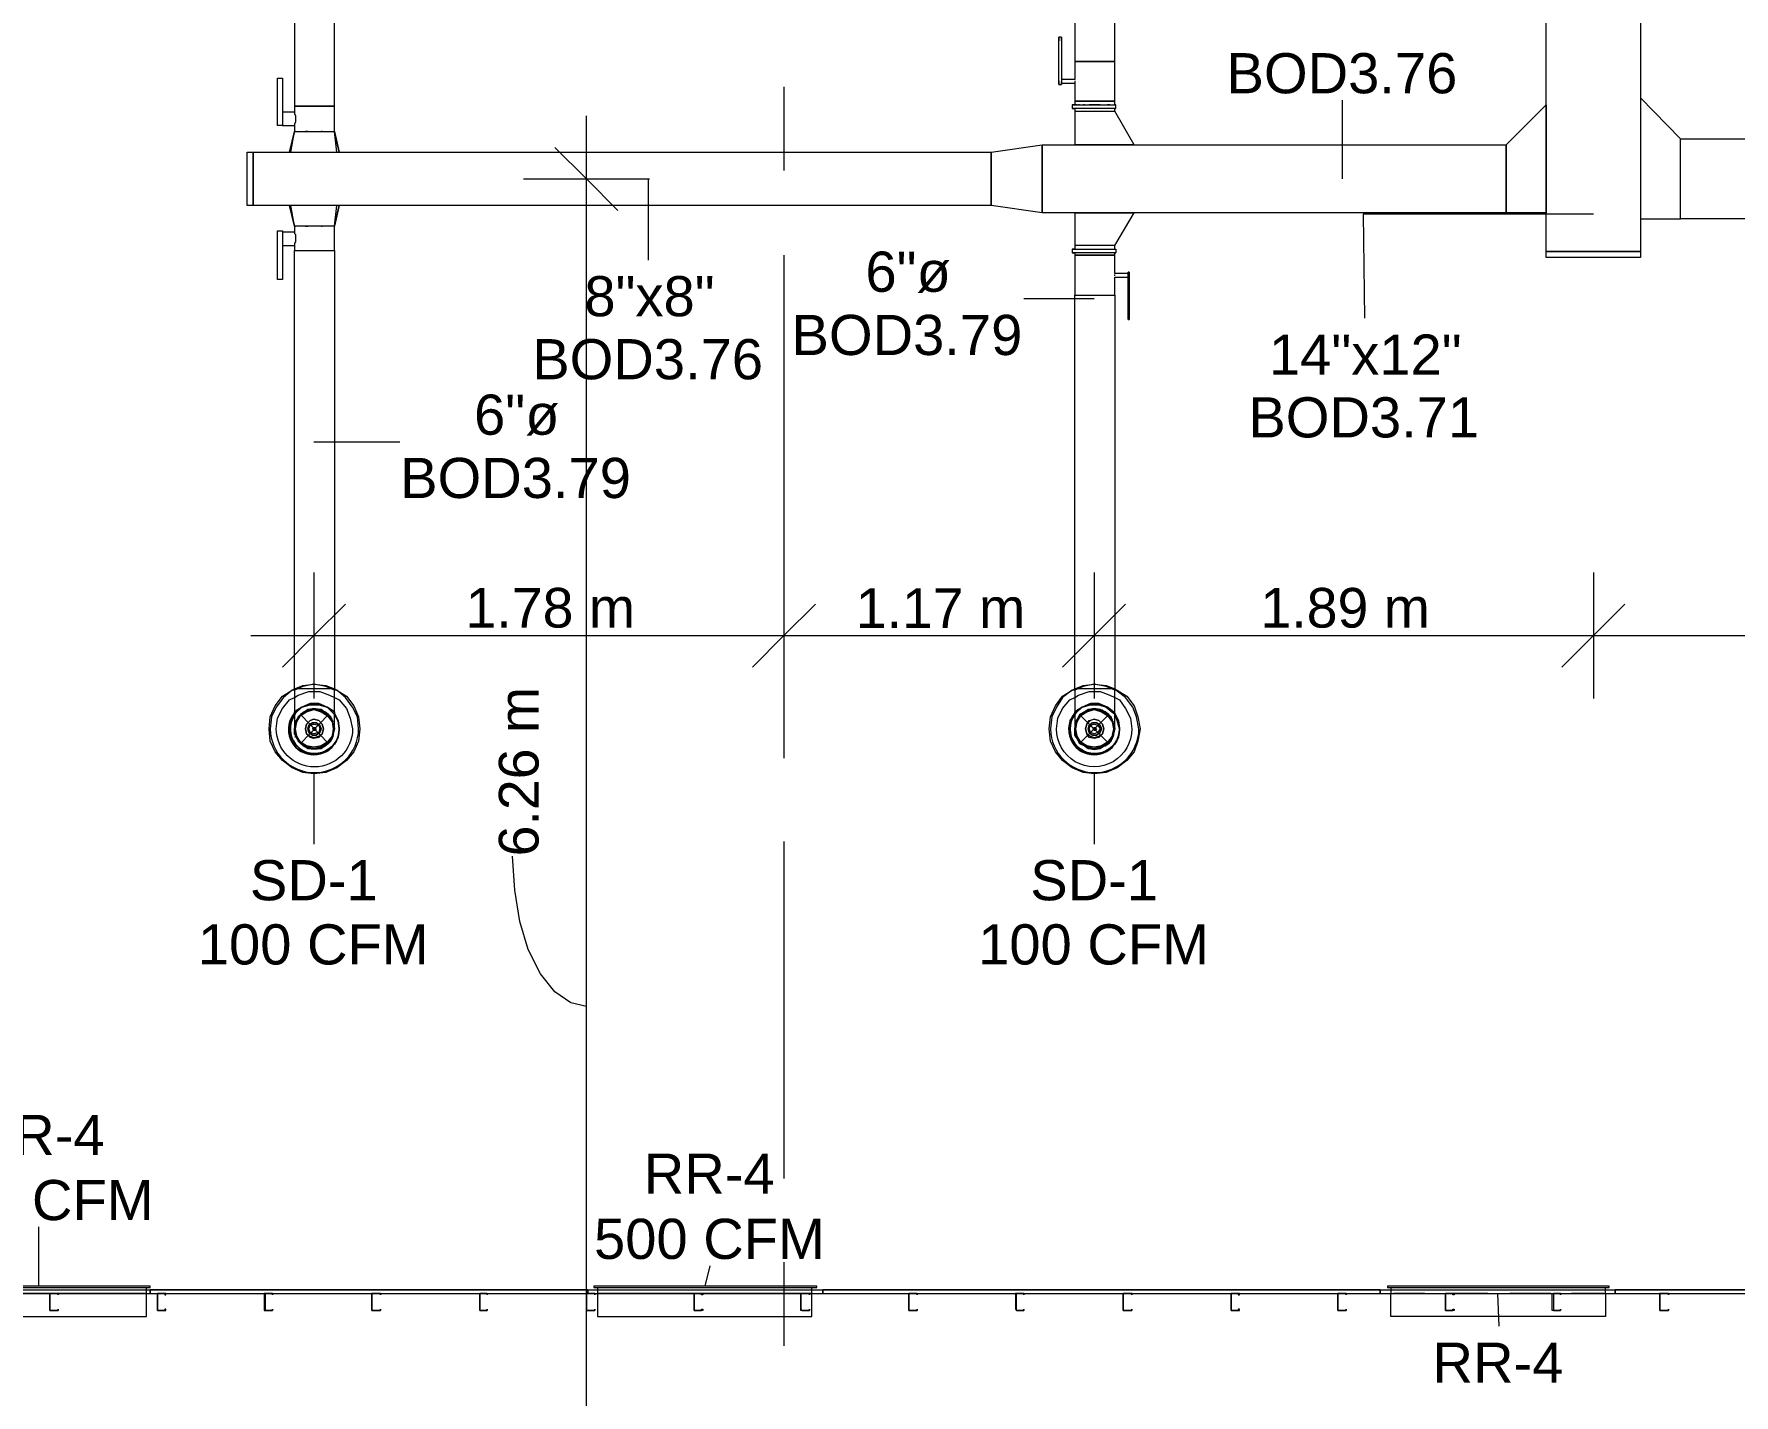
# Model space of a CAD drawing. Header units: metres. Extents: x -2 to 237, y -8 to 52.
# Drawn here: x 28.02 to 34.45, y 33.85 to 39 of the extents above; entities that cross this region are included whole.
import ezdxf

# ---------------------------------------------------------------- set-up
doc = ezdxf.new("R2010")
doc.units = ezdxf.units.M
doc.layers.add('HVAC - Ductos', color=5, linetype='Continuous', lineweight=0)
doc.layers.add('PDF_Text', color=7, linetype='Continuous', lineweight=0)
doc.layers.add('PDF_Geometry', color=7, linetype='Continuous', lineweight=0, true_color=0xaaaaaa)
doc.styles.add('PDF Helvetica', font='')
doc.styles.get('PDF Helvetica').set_extended_font_data('Helvetica')

msp = doc.modelspace()

# ---------------------------------------------------------------- linework, layer by layer
at = {"layer": 'HVAC - Ductos', "lineweight": 0}
for points in [[(29.0057, 38.7262), (29.0148, 38.7262), (29.0285, 38.7262), (29.0423, 38.7262), (29.0606, 38.7262), (29.0789, 38.7262), (29.1019, 38.7262), (29.1202, 38.7262), (29.134, 38.7262), (29.1477, 38.7262), (29.1522, 38.7262), (29.1568, 38.7262), (29.1568, 39.56), (29.1522, 39.56), (29.1477, 39.56), (29.134, 39.56), (29.1202, 39.56), (29.1019, 39.56), (29.0789, 39.56), (29.0606, 39.56), (29.0423, 39.56), (29.0285, 39.56), (29.0148, 39.56), (29.0057, 39.56)], [(31.9562, 38.8957), (31.9654, 38.8957), (31.9746, 38.8957), (31.9928, 38.8957), (32.0112, 38.8957), (32.0295, 38.8957), (32.0524, 38.8957), (32.0708, 38.8957), (32.0845, 38.8957), (32.0982, 38.8957), (32.1028, 38.8957), (32.1074, 38.8957), (32.1074, 39.56), (32.1028, 39.56), (32.0982, 39.56), (32.0845, 39.56), (32.0708, 39.56), (32.0524, 39.56), (32.0295, 39.56), (32.0112, 39.56), (31.9928, 39.56), (31.9746, 39.56), (31.9654, 39.56), (31.9562, 39.56)], [(34.0958, 39.1752), (34.0958, 38.1764), (33.7385, 38.1764), (33.7385, 39.1752)], [(31.8966, 38.9736), (31.8966, 38.9782), (31.8966, 38.9828), (31.8966, 38.9873), (31.8966, 38.9828), (31.8966, 38.9782)], [(31.9058, 38.9736), (31.9058, 38.9782), (31.9058, 38.9828), (31.9058, 38.9873), (31.9058, 38.9828), (31.9058, 38.9782)], [(28.9415, 38.8315), (28.9599, 38.8315), (28.9599, 38.6529), (28.9415, 38.6529)], [(28.9599, 38.7033), (28.9599, 38.6987), (28.9599, 38.6941), (28.9599, 38.6895), (28.9599, 38.6849), (28.9599, 38.6758), (28.9599, 38.6712), (28.9599, 38.6667), (28.9599, 38.6621), (28.9599, 38.6575), (28.9599, 38.6529), (29.0057, 38.6529), (29.0057, 38.63), (29.0102, 38.63), (29.0057, 38.63), (29.0102, 38.63), (29.0148, 38.63), (29.0285, 38.63), (29.0423, 38.63), (29.0606, 38.63), (29.0789, 38.63), (29.1019, 38.63), (29.1202, 38.63), (29.134, 38.63), (29.1477, 38.63), (29.1522, 38.63), (29.1568, 38.63), (29.1568, 38.7262), (29.1522, 38.7262), (29.1477, 38.7262), (29.134, 38.7262), (29.1202, 38.7262), (29.1019, 38.7262), (29.0789, 38.7262), (29.0606, 38.7262), (29.0423, 38.7262), (29.0285, 38.7262), (29.0148, 38.7262), (29.0057, 38.7262), (29.0057, 38.7033)], [(33.5872, 38.5796), (33.7385, 38.7307), (33.7385, 38.323), (33.5872, 38.323)], [(34.247, 38.3001), (34.247, 38.6025), (34.0958, 38.7583), (34.0958, 38.3001)], [(29.0561, 38.63), (29.0515, 38.63), (29.0469, 38.63), (29.0515, 38.63)], [(29.111, 38.63), (29.1064, 38.63)], [(31.8325, 38.5796), (33.5872, 38.5796), (33.5872, 38.323), (31.8325, 38.323)], [(35.2366, 38.3001), (34.247, 38.3001), (34.247, 38.6025), (35.2366, 38.6025)], [(28.8499, 38.5521), (28.8499, 38.3505), (28.827, 38.3505), (28.827, 38.5521)], [(31.6401, 38.3505), (28.8499, 38.3505), (28.8499, 38.5521), (31.6401, 38.5521)], [(28.9599, 38.2497), (28.9599, 38.2451), (28.9599, 38.2405), (28.9599, 38.2313), (28.9599, 38.2268), (28.9599, 38.2176), (28.9599, 38.2131), (28.9599, 38.2085), (28.9599, 38.2039), (28.9599, 38.1993), (29.0057, 38.1993), (29.0057, 38.1809), (29.0148, 38.1809), (29.0285, 38.1809), (29.0423, 38.1809), (29.0606, 38.1809), (29.0789, 38.1809), (29.1019, 38.1809), (29.1202, 38.1809), (29.134, 38.1809), (29.1477, 38.1809), (29.1522, 38.1809), (29.1568, 38.1809), (29.1568, 36.5224), (29.166, 36.5178), (29.2026, 36.4949), (29.2302, 36.4583), (29.2484, 36.417), (29.253, 36.3712), (29.2484, 36.3254), (29.2302, 36.2842), (29.2026, 36.2521), (29.166, 36.2246), (29.1248, 36.2063), (29.0789, 36.2017), (29.0377, 36.2063), (28.9965, 36.2246), (28.9599, 36.2521), (28.9323, 36.2842), (28.914, 36.3254), (28.9094, 36.3712), (28.914, 36.417), (28.9323, 36.4583), (28.9599, 36.4949), (28.9965, 36.5178), (29.0057, 36.5224), (29.0057, 38.1809), (29.0148, 38.1809), (29.0285, 38.1809), (29.0423, 38.1809), (29.0606, 38.1809), (29.0789, 38.1809), (29.1019, 38.1809), (29.1202, 38.1809), (29.134, 38.1809), (29.1477, 38.1809), (29.1522, 38.1809), (29.1568, 38.1809), (29.1568, 38.2726), (29.1522, 38.2726), (29.1477, 38.2726), (29.134, 38.2726), (29.1202, 38.2726), (29.1019, 38.2726), (29.0789, 38.2726), (29.0606, 38.2726), (29.0423, 38.2726), (29.0285, 38.2726), (29.0148, 38.2726), (29.0102, 38.2726), (29.0057, 38.2726), (29.0057, 38.2497)], [(28.9415, 38.2543), (28.9599, 38.2543), (28.9599, 38.071), (28.9415, 38.071)], [(29.0469, 38.2726), (29.0515, 38.2726), (29.0561, 38.2726), (29.0515, 38.2726)], [(29.1064, 38.2726), (29.111, 38.2726)], [(33.7385, 38.1764), (34.0958, 38.1764), (34.0958, 38.1535), (33.7385, 38.1535)], [(32.1578, 37.9336), (32.1578, 37.929), (32.1578, 37.9244), (32.1578, 37.9198), (32.1578, 37.9244), (32.1578, 37.929)], [(32.1624, 37.9336), (32.1624, 37.929), (32.1624, 37.9244), (32.1624, 37.9198), (32.1624, 37.9244), (32.1624, 37.929)], [(29.0057, 36.4354), (29.0331, 36.4537), (29.0652, 36.4675), (29.0973, 36.4675), (29.1294, 36.4537), (29.1568, 36.4354), (29.1568, 36.4308), (29.1568, 36.4354), (29.1294, 36.4537), (29.0973, 36.4675), (29.0652, 36.4675), (29.0331, 36.4537), (29.0057, 36.4354), (29.0057, 36.4308)], [(29.1522, 36.4308), (29.1294, 36.4537), (29.0973, 36.4629), (29.0652, 36.4629), (29.0331, 36.4537), (29.0102, 36.4308), (29.0057, 36.4216), (29.0102, 36.4308), (29.0331, 36.4537), (29.0652, 36.4629), (29.0973, 36.4629), (29.1294, 36.4537), (29.1522, 36.4308), (29.1568, 36.4262)], [(31.9562, 36.4354), (31.9837, 36.4537), (32.0158, 36.4675), (32.0478, 36.4675), (32.0799, 36.4537), (32.1028, 36.4354), (32.1074, 36.4308), (32.1028, 36.4354), (32.0799, 36.4537), (32.0478, 36.4675), (32.0158, 36.4675), (31.9837, 36.4537), (31.9562, 36.4354), (31.9562, 36.4308)], [(32.1028, 36.4308), (32.0753, 36.4537), (32.0478, 36.4629), (32.0158, 36.4629), (31.9837, 36.4537), (31.9608, 36.4308), (31.9562, 36.4262), (31.9608, 36.4308), (31.9837, 36.4537), (32.0158, 36.4629), (32.0478, 36.4629), (32.0753, 36.4537), (32.1028, 36.4308), (32.1074, 36.4262)], [(29.0148, 36.3987), (29.0285, 36.4216), (29.0515, 36.4354), (29.0789, 36.4445), (29.1064, 36.4354), (29.1294, 36.4216), (29.1477, 36.3987), (29.1522, 36.3712), (29.1477, 36.3438), (29.1294, 36.3208), (29.1064, 36.3071), (29.0789, 36.3025), (29.0515, 36.3071), (29.0285, 36.3208), (29.0148, 36.3438), (29.0102, 36.3712)], [(29.0515, 36.3896), (29.0469, 36.3712), (29.0515, 36.3896), (29.0652, 36.4033), (29.0789, 36.4078), (29.0973, 36.4033), (29.111, 36.3896), (29.1156, 36.3712), (29.111, 36.3896), (29.0973, 36.4033), (29.0789, 36.4078), (29.0652, 36.4033)], [(29.0606, 36.385), (29.0561, 36.3712), (29.0606, 36.385), (29.0743, 36.3941), (29.0881, 36.3941), (29.1019, 36.385), (29.1064, 36.3712), (29.1019, 36.385), (29.0881, 36.3941), (29.0743, 36.3941)], [(29.0652, 36.385), (29.0789, 36.3896), (29.0973, 36.385), (29.1019, 36.3712), (29.0973, 36.3574), (29.0789, 36.3529), (29.0652, 36.3574), (29.0606, 36.3712)], [(29.1751, 36.3712), (29.1706, 36.4033), (29.1568, 36.4308), (29.1706, 36.4033)], [(31.9654, 36.3987), (31.9791, 36.4216), (32.002, 36.4354), (32.0295, 36.4445), (32.057, 36.4354), (32.0799, 36.4216), (32.0982, 36.3987), (32.1028, 36.3712), (32.0982, 36.3438), (32.0799, 36.3208), (32.057, 36.3071), (32.0295, 36.3025), (32.002, 36.3071), (31.9791, 36.3208), (31.9654, 36.3438), (31.9608, 36.3712)], [(32.002, 36.3896), (31.9974, 36.3712), (32.002, 36.3896), (32.0112, 36.4033), (32.0295, 36.4078), (32.0478, 36.4033), (32.0616, 36.3896), (32.0662, 36.3712), (32.0616, 36.3896), (32.0478, 36.4033), (32.0295, 36.4078), (32.0158, 36.4033)], [(32.0112, 36.385), (32.0066, 36.3712), (32.0112, 36.385), (32.0204, 36.3941), (32.0387, 36.3941), (32.0524, 36.385), (32.057, 36.3712), (32.0524, 36.385), (32.0387, 36.3941), (32.0249, 36.3941)], [(32.0158, 36.385), (32.0295, 36.3896), (32.0432, 36.385), (32.0524, 36.3712), (32.0432, 36.3574), (32.0295, 36.3529), (32.0158, 36.3574), (32.0112, 36.3712)], [(32.1257, 36.3712), (32.1211, 36.4033), (32.1074, 36.4308), (32.1211, 36.4033)], [(29.111, 36.3529), (29.1156, 36.3712), (29.111, 36.3529), (29.0973, 36.3392), (29.0789, 36.3346), (29.0652, 36.3392), (29.0515, 36.3529), (29.0469, 36.3712), (29.0515, 36.3529), (29.0652, 36.3438), (29.0789, 36.3392), (29.0973, 36.3438)], [(29.1019, 36.3574), (29.1064, 36.3712), (29.1019, 36.3574), (29.0881, 36.3483), (29.0743, 36.3483), (29.0606, 36.3574), (29.0561, 36.3712), (29.0606, 36.3574), (29.0743, 36.3483), (29.0881, 36.3483)], [(29.0789, 36.3758), (29.0743, 36.3712), (29.0789, 36.3758), (29.0835, 36.3758), (29.0881, 36.3712), (29.0835, 36.3758)], [(29.0835, 36.3666), (29.0881, 36.3712), (29.0835, 36.3666), (29.0789, 36.3666), (29.0743, 36.3712), (29.0789, 36.3666)], [(29.1522, 36.3529), (29.1568, 36.3712), (29.1568, 36.3758), (29.1568, 36.3712)], [(31.9562, 36.3529), (31.9562, 36.3483)], [(31.9562, 36.3483), (31.9654, 36.3346), (31.9746, 36.3162), (31.9928, 36.3071), (32.0112, 36.2979), (32.0295, 36.2934), (32.0524, 36.2979), (32.0662, 36.3071), (32.0524, 36.2979), (32.0295, 36.2934), (32.0112, 36.2979), (31.9928, 36.3071), (31.9746, 36.3162), (31.9654, 36.3346)], [(32.0616, 36.3529), (32.0662, 36.3712), (32.0616, 36.3529), (32.0478, 36.3392), (32.0295, 36.3346), (32.0112, 36.3392), (32.002, 36.3529), (31.9974, 36.3712), (32.002, 36.3529), (32.0158, 36.3438), (32.0295, 36.3392), (32.0478, 36.3438)], [(32.0524, 36.3574), (32.057, 36.3712), (32.0524, 36.3574), (32.0387, 36.3483), (32.0204, 36.3483), (32.0112, 36.3574), (32.0066, 36.3712), (32.0112, 36.3574), (32.0249, 36.3483), (32.0387, 36.3483)], [(32.0295, 36.3758), (32.0249, 36.3712), (32.0295, 36.3758), (32.0341, 36.3758), (32.0387, 36.3712), (32.0341, 36.3666), (32.0295, 36.3666), (32.0249, 36.3712), (32.0295, 36.3666), (32.0341, 36.3666), (32.0341, 36.3712), (32.0341, 36.3758)], [(32.0708, 36.3071), (32.0845, 36.3162), (32.0982, 36.3346), (32.1028, 36.3483), (32.0982, 36.3346), (32.0845, 36.3162)], [(32.1028, 36.3529), (32.1074, 36.3712), (32.1074, 36.3758), (32.1074, 36.3712)], [(33.9767, 34.2637), (33.1383, 34.2637), (33.1383, 34.2591), (33.152, 34.2591), (33.152, 34.2362), (33.963, 34.2362), (33.963, 34.2591), (33.9767, 34.2591)], [(28.2405, 34.2362), (28.0801, 34.2362)], [(28.4421, 34.2362), (28.3184, 34.2362)], [(30.2839, 34.2362), (30.1602, 34.2362)], [(30.5221, 34.2362), (30.3618, 34.2362)], [(30.7604, 34.2362), (30.6001, 34.2362)], [(30.9574, 34.2362), (30.8383, 34.2362)], [(33.963, 34.2362), (33.963, 34.1492), (33.152, 34.1492), (33.152, 34.2362)], [(33.2803, 34.2362), (33.1612, 34.2362)], [(33.5186, 34.2362), (33.3628, 34.2362)], [(33.7568, 34.2362), (33.601, 34.2362)], [(33.9584, 34.2362), (33.8347, 34.2362)]]:
    msp.add_lwpolyline(points, close=True, dxfattribs=at)
for points in [[(31.8966, 38.9873), (31.8966, 38.9873)], [(31.9058, 38.9873), (31.8966, 38.9873)], [(31.8966, 38.8224), (31.8966, 38.8178), (31.8966, 38.8132), (31.8966, 38.8087), (31.8966, 38.8132), (31.8966, 38.8178), (31.8966, 38.8224), (31.8966, 38.9736)], [(31.9058, 38.9873), (31.9058, 38.9873)], [(31.9058, 38.9736), (31.9058, 38.8224), (31.9058, 38.8178), (31.9058, 38.8132), (31.9058, 38.8087), (31.9058, 38.8132), (31.9058, 38.8178)], [(31.9058, 38.8224), (31.9058, 38.8178), (31.9058, 38.8132), (31.9562, 38.8132), (31.9562, 38.7445), (31.9654, 38.7445), (31.9746, 38.7445), (31.9928, 38.7445), (32.0112, 38.7445), (32.0295, 38.7445), (32.0524, 38.7445), (32.0708, 38.7445), (32.0845, 38.7445), (32.0982, 38.7445), (32.1028, 38.7445), (32.1074, 38.7445), (32.1074, 38.8957), (32.1028, 38.8957), (32.0982, 38.8957), (32.0845, 38.8957), (32.0708, 38.8957), (32.0524, 38.8957), (32.0295, 38.8957), (32.0112, 38.8957), (31.9928, 38.8957), (31.9746, 38.8957), (31.9654, 38.8957), (31.9562, 38.8957), (31.9562, 38.827), (31.9058, 38.827)], [(31.9562, 38.827), (31.9562, 38.827)], [(31.9562, 38.827), (31.9562, 38.827)], [(31.8966, 38.8087), (31.8966, 38.8087)], [(31.8966, 38.8087), (31.9058, 38.8087)], [(31.9058, 38.8132), (31.9058, 38.8132)], [(31.9058, 38.8087), (31.9058, 38.8087)], [(31.9562, 38.8224), (31.9562, 38.8178), (31.9562, 38.8132)], [(31.9562, 38.8132), (31.9562, 38.8132)], [(31.9562, 38.8132), (31.9562, 38.8132)], [(31.9562, 38.8132), (31.9562, 38.8132)], [(29.0057, 38.7033), (29.0057, 38.6987), (29.0102, 38.6895), (29.0102, 38.6803), (29.0102, 38.6712), (29.0102, 38.6667), (29.0057, 38.6575), (29.0057, 38.6529)], [(32.0982, 38.7307), (32.1028, 38.7307), (32.1074, 38.7307), (32.1074, 38.7445), (32.1028, 38.7445), (32.0982, 38.7445), (32.0845, 38.7445), (32.0708, 38.7445), (32.0524, 38.7445), (32.0295, 38.7445), (32.0112, 38.7445), (31.9928, 38.7445), (31.9746, 38.7445), (31.9654, 38.7445), (31.9562, 38.7445), (31.9562, 38.7307), (31.9516, 38.7307), (31.947, 38.7307), (31.9516, 38.7307), (31.9608, 38.7307), (31.97, 38.7307), (31.9883, 38.7307), (32.0112, 38.7307), (32.0295, 38.7307), (32.0524, 38.7307), (32.0708, 38.7307), (32.0891, 38.7307), (32.1028, 38.7307), (32.112, 38.7307)], [(31.947, 38.7307), (31.947, 38.717)], [(32.1074, 38.717), (32.112, 38.717), (32.1028, 38.717), (32.0891, 38.717), (32.0708, 38.717), (32.0524, 38.717), (32.0295, 38.717), (32.0112, 38.717), (31.9883, 38.717), (31.97, 38.717), (31.9608, 38.717), (31.9516, 38.717), (31.947, 38.717), (31.9516, 38.717), (31.9562, 38.717), (31.9562, 38.7079), (31.9654, 38.7079), (31.9746, 38.7079), (31.9928, 38.7079), (32.0112, 38.7079), (32.0295, 38.7079), (32.0524, 38.7079), (32.0708, 38.7079), (32.0845, 38.7079), (32.0982, 38.7079), (32.1028, 38.7079), (32.1074, 38.7079), (32.1074, 38.717), (32.1028, 38.717), (32.0982, 38.717)], [(31.9562, 38.7307), (31.9562, 38.7307)], [(31.9562, 38.717), (31.9562, 38.717)], [(31.9562, 38.7079), (31.9562, 38.5796), (31.9608, 38.5796), (31.9746, 38.5796), (32.002, 38.5796), (32.0295, 38.5796), (32.1074, 38.5796), (32.1349, 38.5796), (32.1624, 38.5796), (32.1761, 38.5796), (32.1807, 38.5796), (32.1074, 38.7079)], [(31.9654, 38.7307), (31.9608, 38.7307)], [(31.9654, 38.717), (31.9608, 38.717)], [(31.9746, 38.7307), (31.97, 38.7307)], [(31.9746, 38.717), (31.97, 38.717)], [(31.9928, 38.7307), (31.9883, 38.7307)], [(32.0708, 38.717), (32.0524, 38.717), (32.0295, 38.717), (32.0112, 38.717), (31.9928, 38.717), (31.9883, 38.717)], [(31.9974, 38.7079), (32.002, 38.7079), (32.0066, 38.7079)], [(32.0524, 38.7307), (32.0295, 38.7307), (32.0112, 38.7307)], [(32.057, 38.7079), (32.0616, 38.7079)], [(32.0708, 38.7307), (32.0708, 38.7307)], [(32.0891, 38.7307), (32.0845, 38.7307), (32.0799, 38.7307)], [(32.0891, 38.717), (32.0845, 38.717), (32.0799, 38.717)], [(32.112, 38.717), (32.112, 38.7307), (32.1074, 38.7307)], [(32.9688, 38.4513), (32.9688, 38.7491)], [(30.1098, 31.9546), (30.1098, 38.6895)], [(28.9919, 38.5521), (29.0057, 38.63), (28.9873, 38.5521), (28.9919, 38.5521), (28.9965, 38.5521), (29.0057, 38.5521)], [(28.9873, 38.5521), (29.0057, 38.63)], [(29.1568, 38.5521), (29.166, 38.5521), (29.1568, 38.63)], [(29.1751, 38.5521), (29.1568, 38.63), (29.1751, 38.5521)], [(29.9907, 38.5704), (30.1098, 38.4513), (30.229, 38.3321)], [(31.6401, 38.5521), (31.8325, 38.5796)], [(31.8325, 38.5796), (31.8325, 38.323)], [(32.1807, 38.5796), (32.1761, 38.5796), (32.1624, 38.5796), (32.1349, 38.5796), (32.1074, 38.5796), (32.0295, 38.5796), (32.002, 38.5796), (31.9746, 38.5796), (31.9608, 38.5796), (31.9562, 38.5796)], [(28.9873, 38.5521), (28.9873, 38.5521)], [(29.0102, 38.5521), (29.0285, 38.5521)], [(29.0331, 38.5521), (29.0377, 38.5521), (29.0469, 38.5521), (29.0561, 38.5521)], [(29.0423, 38.5521), (29.0652, 38.5521), (29.0697, 38.5521), (29.0927, 38.5521), (29.0973, 38.5521), (29.1019, 38.5521), (29.1156, 38.5521), (29.1248, 38.5521), (29.1294, 38.5521), (29.134, 38.5521), (29.1522, 38.5521)], [(29.1614, 38.5521), (29.1614, 38.5521)], [(29.1706, 38.5521), (29.1751, 38.5521)], [(29.1751, 38.5521), (29.1751, 38.5521)], [(31.6401, 38.3505), (31.6401, 38.5521)], [(29.8716, 38.4513), (30.1098, 38.4513), (30.348, 38.4513)], [(30.3434, 38.4513), (30.3434, 38.1443)], [(29.0057, 38.3505), (28.9965, 38.3505), (28.9919, 38.3505), (28.9873, 38.3505), (29.0057, 38.2726), (28.9873, 38.3505)], [(28.9873, 38.3505), (28.9873, 38.3505)], [(29.0057, 38.2726), (29.0102, 38.2726), (29.0057, 38.2726), (28.9919, 38.3505)], [(29.0285, 38.3505), (29.0102, 38.3505)], [(29.1522, 38.3505), (29.134, 38.3505), (29.1294, 38.3505), (29.1248, 38.3505), (29.1156, 38.3505), (29.1019, 38.3505), (29.0973, 38.3505), (29.0927, 38.3505), (29.0697, 38.3505), (29.0652, 38.3505), (29.0561, 38.3505), (29.0469, 38.3505), (29.0377, 38.3505), (29.0331, 38.3505)], [(29.1751, 38.3505), (29.1706, 38.3505), (29.166, 38.3505), (29.1568, 38.3505)], [(29.1751, 38.3505), (29.1568, 38.2726), (29.1751, 38.3505)], [(29.1568, 38.2726), (29.166, 38.3505)], [(29.1751, 38.3505), (29.1751, 38.3505)], [(31.8325, 38.323), (31.6401, 38.3505)], [(32.1074, 38.1993), (32.1807, 38.323), (32.1761, 38.323), (32.1624, 38.323), (32.1349, 38.323), (32.1074, 38.323), (32.0295, 38.323), (32.002, 38.323), (31.9746, 38.323), (31.9608, 38.323), (31.9562, 38.323), (31.9562, 38.1993)], [(31.9562, 38.323), (31.9608, 38.323), (31.9746, 38.323), (32.002, 38.323), (32.0295, 38.323), (32.1074, 38.323), (32.1349, 38.323), (32.1624, 38.323), (32.1761, 38.323), (32.1807, 38.323)], [(33.9171, 38.3184), (33.0466, 38.3184), (33.0512, 37.9244)], [(29.0057, 38.2497), (29.0057, 38.2451), (29.0102, 38.2405), (29.0102, 38.2313), (29.0102, 38.2222), (29.0102, 38.2131), (29.0057, 38.2085), (29.0057, 38.2039), (29.0057, 38.1993)], [(32.0982, 38.1855), (32.1028, 38.1855), (32.1074, 38.1855), (32.1074, 38.1993), (32.1028, 38.1993), (32.0982, 38.1993), (32.0845, 38.1993), (32.0708, 38.1993), (32.0524, 38.1993), (32.0295, 38.1993), (32.0112, 38.1993), (31.9928, 38.1993), (31.9746, 38.1993), (31.9654, 38.1993), (31.9562, 38.1993), (31.9562, 38.1855), (31.9516, 38.1855), (31.947, 38.1855), (31.9516, 38.1855), (31.9608, 38.1855), (31.97, 38.1855), (31.9883, 38.1855), (32.0112, 38.1855), (32.0295, 38.1855), (32.0524, 38.1855), (32.0708, 38.1855), (32.0891, 38.1855), (32.1028, 38.1855), (32.112, 38.1855)], [(32.1074, 38.1855), (32.112, 38.1855), (32.112, 38.1718), (32.1028, 38.1718), (32.0891, 38.1718), (32.0708, 38.1718), (32.0524, 38.1718), (32.0295, 38.1718), (32.0112, 38.1718), (31.9883, 38.1718), (31.97, 38.1718), (31.9608, 38.1718), (31.9516, 38.1718), (31.947, 38.1718), (31.9516, 38.1718), (31.9562, 38.1718), (31.9562, 38.1626), (31.9654, 38.1626), (31.9746, 38.1626), (31.9928, 38.1626), (32.0112, 38.1626), (32.0295, 38.1626), (32.0524, 38.1626), (32.0708, 38.1626), (32.0845, 38.1626), (32.0982, 38.1626), (32.1028, 38.1626), (32.1074, 38.1626), (32.1074, 38.1718), (32.1028, 38.1718), (32.0982, 38.1718), (32.0845, 38.1718), (32.0708, 38.1718), (32.0524, 38.1718), (32.0295, 38.1718), (32.0112, 38.1718), (31.9928, 38.1718), (31.9746, 38.1718), (31.9654, 38.1718), (31.9608, 38.1718)], [(31.947, 38.1855), (31.947, 38.1718)], [(31.9562, 38.1855), (31.9562, 38.1855)], [(31.9608, 38.1855), (31.9654, 38.1855)], [(31.97, 38.1855), (31.9746, 38.1855)], [(31.9883, 38.1855), (31.9928, 38.1855), (32.0112, 38.1855), (32.0295, 38.1855), (32.0524, 38.1855), (32.0708, 38.1855)], [(32.0066, 38.1993), (32.002, 38.1993), (31.9974, 38.1993)], [(32.0616, 38.1993), (32.057, 38.1993)], [(32.0799, 38.1855), (32.0845, 38.1855), (32.0891, 38.1855)], [(31.9562, 38.1718), (31.9562, 38.1718)], [(32.1578, 38.0847), (32.1578, 38.0893), (32.1578, 38.0939), (32.1074, 38.0939), (32.1074, 38.1626), (32.1028, 38.1626), (32.0982, 38.1626), (32.0845, 38.1626), (32.0708, 38.1626), (32.0524, 38.1626), (32.0295, 38.1626), (32.0112, 38.1626), (31.9928, 38.1626), (31.9746, 38.1626), (31.9654, 38.1626), (31.9562, 38.1626), (31.9562, 38.0114), (31.9654, 38.0114), (31.9746, 38.0114), (31.9928, 38.0114), (32.0112, 38.0114), (32.0295, 38.0114), (32.0524, 38.0114), (32.0708, 38.0114), (32.0845, 38.0114), (32.0982, 38.0114), (32.1028, 38.0114), (32.1074, 38.0114), (32.1074, 36.5224), (32.1028, 36.5224), (32.0982, 36.5224), (32.0845, 36.5224), (32.0708, 36.5224), (32.0524, 36.5224), (32.0295, 36.5224), (32.0112, 36.5224), (31.9928, 36.5224), (31.9746, 36.5224), (31.9654, 36.5224), (31.9562, 36.5224), (31.9562, 38.0114), (31.9654, 38.0114), (31.9746, 38.0114), (31.9928, 38.0114), (32.0112, 38.0114), (32.0295, 38.0114), (32.0524, 38.0114), (32.0708, 38.0114), (32.0845, 38.0114), (32.0982, 38.0114), (32.1028, 38.0114), (32.1074, 38.0114), (32.1074, 38.0802), (32.1578, 38.0802)], [(32.1074, 38.1718), (32.112, 38.1718)], [(32.1074, 38.0939), (32.1074, 38.0939)], [(32.1074, 38.0939), (32.1074, 38.0939)], [(32.1074, 38.0939), (32.1074, 38.0939)], [(32.1074, 38.0939), (32.1074, 38.0939)], [(32.1074, 38.0847), (32.1074, 38.0893)], [(32.1074, 38.0802), (32.1074, 38.0802)], [(32.1074, 38.0802), (32.1074, 38.0802)], [(32.1578, 38.0985), (32.1578, 38.0985)], [(32.1624, 38.0985), (32.1578, 38.0985)], [(32.1578, 37.9336), (32.1578, 38.0847), (32.1578, 38.0893), (32.1578, 38.0939), (32.1578, 38.0985), (32.1578, 38.0939), (32.1578, 38.0893)], [(32.1578, 38.0939), (32.1578, 38.0939)], [(32.1624, 38.0985), (32.1624, 38.0985)], [(32.1624, 38.0847), (32.1624, 38.0893), (32.1624, 38.0939), (32.1624, 38.0985), (32.1624, 38.0939), (32.1624, 38.0893), (32.1624, 38.0847), (32.1624, 37.9336)], [(32.0295, 37.9977), (31.7638, 37.9977)], [(32.1578, 37.9198), (32.1578, 37.9244), (32.1578, 37.9198)], [(32.1578, 37.9198), (32.1624, 37.9198)], [(32.1624, 37.9198), (32.1624, 37.9244), (32.1624, 37.9198)], [(29.0789, 37.457), (29.4043, 37.457)], [(29.0789, 36.9622), (29.0789, 36.724), (29.0789, 36.4858)], [(30.8566, 36.9622), (30.8566, 36.724), (30.8566, 36.4858)], [(32.0295, 36.9622), (32.0295, 36.724), (32.0295, 36.4858)], [(33.9171, 36.9622), (33.9171, 36.724), (33.9171, 36.4858)], [(29.1981, 36.8432), (29.0789, 36.724), (28.9599, 36.6049)], [(30.9757, 36.8432), (30.8566, 36.724), (30.7375, 36.6049)], [(32.1487, 36.8432), (32.0295, 36.724), (31.9104, 36.6049)], [(34.0363, 36.8432), (33.9171, 36.724), (33.7981, 36.6049)], [(28.8407, 36.724), (30.8566, 36.724), (32.0295, 36.724), (33.9171, 36.724), (36.9869, 36.724), (40.0566, 36.724), (40.8904, 36.724)], [(29.1568, 36.5178), (29.1248, 36.5316), (29.0789, 36.5407), (29.0377, 36.5316), (29.0057, 36.5178)], [(29.0057, 36.5224), (29.0377, 36.5361), (29.0789, 36.5407), (29.1248, 36.5361), (29.1568, 36.5224)], [(29.1568, 36.5224), (29.1522, 36.5224), (29.1477, 36.5224), (29.134, 36.5224), (29.1202, 36.5224), (29.1019, 36.5224), (29.0789, 36.5224), (29.0606, 36.5224), (29.0423, 36.5224), (29.0285, 36.5224), (29.0148, 36.5224), (29.0057, 36.5224), (29.0057, 36.4812), (29.0057, 36.4399), (29.0057, 36.4078), (29.0057, 36.385), (29.0057, 36.3712), (29.0057, 36.3758), (29.0057, 36.3712), (29.0057, 36.3529), (29.0057, 36.3712)], [(29.1568, 36.3712), (29.1568, 36.3758), (29.1568, 36.3987), (29.1568, 36.4262), (29.1568, 36.4629), (29.1568, 36.5041), (29.1568, 36.5224), (29.1522, 36.5224), (29.1477, 36.5224), (29.134, 36.5224), (29.1202, 36.5224), (29.1019, 36.5224), (29.0789, 36.5224), (29.0606, 36.5224), (29.0423, 36.5224), (29.0285, 36.5224), (29.0148, 36.5224), (29.0057, 36.5224)], [(29.0057, 36.4903), (29.0194, 36.4995), (29.0606, 36.5132), (29.1019, 36.5132), (29.1385, 36.4995), (29.1568, 36.4903)], [(32.1074, 36.3712), (32.1074, 36.3758), (32.1074, 36.3987), (32.1074, 36.4262), (32.1074, 36.4629), (32.1074, 36.5041), (32.1074, 36.5224), (32.1166, 36.5178), (32.1533, 36.4949), (32.1807, 36.4583), (32.1945, 36.417), (32.2036, 36.3712), (32.1945, 36.3254), (32.1807, 36.2842), (32.1533, 36.2521), (32.1166, 36.2246), (32.0753, 36.2063), (32.0295, 36.2017), (31.9883, 36.2063), (31.947, 36.2246), (31.9104, 36.2521), (31.8829, 36.2842), (31.8646, 36.3254), (31.86, 36.3712), (31.8646, 36.417), (31.8829, 36.4583), (31.9104, 36.4949), (31.947, 36.5178), (31.9562, 36.5224), (31.9562, 36.4812), (31.9562, 36.4399), (31.9562, 36.4078), (31.9562, 36.385), (31.9562, 36.3712), (31.9562, 36.3758), (31.9562, 36.3712), (31.9562, 36.3529), (31.9562, 36.3712)], [(32.1074, 36.5178), (32.0753, 36.5316), (32.0295, 36.5407), (31.9883, 36.5316), (31.9562, 36.5178)], [(31.9562, 36.5224), (31.9883, 36.5361), (32.0295, 36.5407), (32.0753, 36.5361), (32.1074, 36.5224)], [(32.1074, 36.5224), (32.1028, 36.5224), (32.0982, 36.5224), (32.0845, 36.5224), (32.0708, 36.5224), (32.0524, 36.5224), (32.0295, 36.5224), (32.0112, 36.5224), (31.9928, 36.5224), (31.9746, 36.5224), (31.9654, 36.5224), (31.9562, 36.5224)], [(31.9562, 36.4903), (31.97, 36.4995), (32.0112, 36.5132), (32.0524, 36.5132), (32.0891, 36.4995), (32.1074, 36.4903)], [(29.1064, 36.4445), (29.111, 36.4399), (29.134, 36.4216), (29.1431, 36.4078), (29.1522, 36.3896), (29.1477, 36.4078), (29.134, 36.4262), (29.1202, 36.4354), (29.1019, 36.4445), (29.0789, 36.4491), (29.0606, 36.4445), (29.0423, 36.4354), (29.0285, 36.4262), (29.0148, 36.4078), (29.0057, 36.3896), (29.0057, 36.3758)], [(32.057, 36.4445), (32.0616, 36.4399), (32.0845, 36.4216), (32.0936, 36.4078), (32.1028, 36.3896), (32.0982, 36.4078), (32.0845, 36.4262), (32.0708, 36.4354), (32.0524, 36.4445), (32.0295, 36.4491), (32.0112, 36.4445), (31.9928, 36.4354), (31.9746, 36.4262), (31.9654, 36.4078), (31.9562, 36.3896), (31.9562, 36.3758)], [(29.1568, 36.3758), (29.1522, 36.3896), (29.1568, 36.3712), (29.1522, 36.3529), (29.1522, 36.3483), (29.1522, 36.3529), (29.1431, 36.3346), (29.134, 36.3208), (29.1156, 36.3071), (29.1019, 36.3025), (29.0789, 36.2979), (29.0606, 36.3025), (29.0423, 36.3071), (29.0285, 36.3208), (29.0194, 36.3346), (29.0102, 36.3529), (29.0057, 36.3712), (29.0102, 36.3896), (29.0194, 36.4078), (29.0285, 36.4216), (29.0423, 36.4354), (29.0606, 36.4445), (29.0789, 36.4445), (29.1019, 36.4445), (29.1156, 36.4354), (29.134, 36.4216), (29.1477, 36.4033), (29.1522, 36.3987)], [(29.0102, 36.3483), (29.0057, 36.3529), (29.0102, 36.3483), (29.0057, 36.3712), (29.0102, 36.3987), (29.0102, 36.4033)], [(29.0102, 36.3987), (29.0102, 36.3987)], [(29.0148, 36.4033), (29.0285, 36.4216), (29.0515, 36.4399)], [(29.0469, 36.4399), (29.0515, 36.4399), (29.0561, 36.4445)], [(29.0561, 36.4399), (29.0789, 36.4445), (29.1064, 36.4399)], [(29.111, 36.4399), (29.111, 36.4399)], [(29.1477, 36.3987), (29.1568, 36.3712), (29.1477, 36.3483)], [(29.1522, 36.3987), (29.1522, 36.3987)], [(32.1074, 36.3758), (32.1028, 36.3896), (32.1028, 36.3712), (32.1028, 36.3529), (32.1028, 36.3483), (32.1028, 36.3529), (32.0936, 36.3346), (32.0845, 36.3208), (32.0662, 36.3071), (32.0708, 36.3071), (32.0662, 36.3071), (32.0478, 36.3025), (32.0295, 36.2979), (32.0112, 36.3025), (31.9928, 36.3071), (31.9791, 36.3208), (31.9654, 36.3346), (31.9608, 36.3529), (31.9562, 36.3712), (31.9608, 36.3896), (31.9654, 36.4078), (31.9791, 36.4216), (31.9928, 36.4354), (32.0112, 36.4445), (32.0295, 36.4445), (32.0478, 36.4445), (32.0662, 36.4354), (32.0845, 36.4216), (32.0982, 36.4033), (32.1028, 36.3987)], [(31.9608, 36.3483), (31.9562, 36.3712), (31.9608, 36.3987), (31.9608, 36.4033)], [(31.9608, 36.3987), (31.9608, 36.3987)], [(31.9654, 36.4033), (31.9791, 36.4216), (31.9974, 36.4399), (32.002, 36.4399), (32.0066, 36.4445)], [(32.0066, 36.4399), (32.0295, 36.4445), (32.057, 36.4399)], [(32.0616, 36.4399), (32.0616, 36.4399)], [(32.0982, 36.3987), (32.1028, 36.3712), (32.0982, 36.3483)], [(32.1028, 36.3987), (32.1028, 36.3987)], [(29.0057, 36.3712), (29.0057, 36.3712)], [(29.0102, 36.3392), (29.0102, 36.3438)], [(29.0515, 36.3071), (29.0285, 36.3208), (29.0148, 36.3392)], [(29.1477, 36.3392), (29.134, 36.3208), (29.111, 36.3071)], [(29.1522, 36.3438), (29.1477, 36.3392)], [(31.9562, 36.3712), (31.9562, 36.3712)], [(31.9608, 36.3392), (31.9608, 36.3438)], [(31.9974, 36.3071), (31.9791, 36.3208), (31.9654, 36.3392)], [(32.0982, 36.3392), (32.0845, 36.3208), (32.0616, 36.3071)], [(32.1028, 36.3438), (32.0982, 36.3392)], [(29.0423, 36.3071), (29.0423, 36.3071)], [(29.0423, 36.3071), (29.0423, 36.3071)], [(29.0561, 36.3025), (29.0515, 36.3025), (29.0469, 36.3025)], [(29.1064, 36.3025), (29.0789, 36.2979), (29.0561, 36.3025)], [(29.111, 36.3025), (29.1064, 36.3025)], [(29.1202, 36.3071), (29.1202, 36.3071)], [(29.1202, 36.3071), (29.1202, 36.3071)], [(31.9928, 36.3071), (31.9928, 36.3071)], [(31.9928, 36.3071), (31.9928, 36.3071)], [(32.0066, 36.3025), (32.002, 36.3025), (31.9974, 36.3025)], [(32.057, 36.3025), (32.0295, 36.2979), (32.0066, 36.3025)], [(32.0616, 36.3025), (32.057, 36.3025)], [(29.0789, 36.2017), (29.0789, 35.936)], [(32.0295, 36.2017), (32.0295, 35.936)], [(30.1098, 35.322), (30.0503, 35.3358), (29.9907, 35.377), (29.9357, 35.4457), (29.8899, 35.5373), (29.8578, 35.6428), (29.8395, 35.7618), (29.8304, 35.8902)], [(28.0389, 34.2637), (28.0389, 34.4881)], [(30.5588, 34.2637), (30.5771, 34.3416)], [(27.6174, 34.2591), (28.4605, 34.2591), (28.4605, 34.2637), (27.6174, 34.2637), (27.6174, 34.2591), (27.6312, 34.2591), (27.6312, 34.2362), (28.4467, 34.2362), (27.6312, 34.2362), (27.6312, 34.1492), (28.4467, 34.1492), (28.4467, 34.2362), (28.4467, 34.2591), (28.4559, 34.2591)], [(28.4375, 34.2637), (27.6403, 34.2637)], [(30.1373, 34.2591), (30.9803, 34.2591), (30.9803, 34.2637), (30.1373, 34.2637), (30.1373, 34.2591), (30.1511, 34.2591), (30.1511, 34.2362), (30.962, 34.2362), (30.1511, 34.2362), (30.1511, 34.1492), (30.962, 34.1492), (30.962, 34.2362), (30.962, 34.2591), (30.9757, 34.2591)], [(30.9528, 34.2637), (30.1602, 34.2637)], [(33.9538, 34.2637), (33.1612, 34.2637)], [(28.4421, 34.2362), (28.4421, 34.2362)], [(30.9574, 34.2362), (30.9574, 34.2362)], [(33.1383, 34.2591), (33.9767, 34.2591)], [(33.5552, 34.2362), (33.5598, 34.1125)], [(33.9584, 34.2362), (33.9584, 34.2362)]]:
    msp.add_lwpolyline(points, dxfattribs=at)
for points in [[(29.0057, 36.5178), (28.9965, 36.5178), (28.9644, 36.4903), (28.9369, 36.4537), (28.9186, 36.417), (28.914, 36.3712, 0.986385), (29.2484, 36.3712), (29.2439, 36.417), (29.2256, 36.4537), (29.1981, 36.4903), (29.166, 36.5178), (29.1568, 36.5178)], [(31.9562, 36.5178), (31.947, 36.5178), (31.9104, 36.4903), (31.8875, 36.4537), (31.8692, 36.417), (31.8646, 36.3712, 0.986567), (32.199, 36.3712), (32.1899, 36.417), (32.1761, 36.4537), (32.1487, 36.4903), (32.112, 36.5178), (32.1074, 36.5178)], [(29.1568, 36.4903), (29.1751, 36.4812), (29.2026, 36.4491), (29.2164, 36.4124), (29.2256, 36.3712, -0.994113), (28.9369, 36.3712), (28.9415, 36.4124), (28.9599, 36.4491), (28.9873, 36.4812), (29.0057, 36.4903)], [(32.1074, 36.4903), (32.1257, 36.4812), (32.1487, 36.4491), (32.1669, 36.4124), (32.1715, 36.3712, -1.008105), (31.8875, 36.3712), (31.8921, 36.4124), (31.9104, 36.4491), (31.9379, 36.4812), (31.9562, 36.4903)]]:
    msp.add_lwpolyline(points, format="xyb", dxfattribs=at)
for points in [[(29.0057, 36.4308), (28.9919, 36.4033), (28.9827, 36.3712, 1.018357), (29.1751, 36.3712), (29.1706, 36.4033), (29.1568, 36.4262, -1.368411), (28.9873, 36.3712), (28.9919, 36.4033), (29.0057, 36.4216, 1.352859), (29.1751, 36.3712, -1.435349)], [(31.9562, 36.4308), (31.9379, 36.4033), (31.9333, 36.3712, 1.017935), (32.1257, 36.3712), (32.1166, 36.4033), (32.1074, 36.4262, -1.368432), (31.9379, 36.3712), (31.9424, 36.4033), (31.9562, 36.4262, 1.368432), (32.1257, 36.3712, -1.434894)], [(29.0102, 36.3483, 0.751022), (29.1522, 36.3483, -0.751009)]]:
    msp.add_lwpolyline(points, format="xyb", close=True, dxfattribs=at)
at = {"layer": 'PDF_Geometry', "lineweight": 0}
for points in [[(30.8566, 38.7995), (30.8566, 38.4834)], [(30.8566, 38.1626), (30.8566, 36.8935)], [(30.8566, 36.5774), (30.8566, 36.2612)], [(30.8566, 35.9451), (30.8566, 34.6714)], [(30.8566, 34.3553), (30.8566, 34.0391)], [(27.063, 34.2499), (27.5441, 34.2499), (27.6174, 34.2499), (27.6174, 34.2362), (28.4605, 34.2362), (28.4605, 34.2499)], [(27.6174, 34.2499), (28.4605, 34.2499), (30.1144, 34.2499), (30.1144, 34.2362), (31.0032, 34.2362), (31.0032, 34.2499)], [(28.0801, 34.2362), (28.0801, 34.2362)], [(28.1122, 34.2362), (28.1122, 34.2316), (28.1122, 34.2362), (28.0847, 34.2362), (28.0801, 34.2362)], [(28.1122, 34.2316), (28.1122, 34.2316)], [(29.7341, 34.2362), (30.1144, 34.2362), (30.1144, 34.2499), (28.4605, 34.2499), (28.4605, 34.2362), (28.4879, 34.2362)], [(28.5199, 34.2362), (28.8957, 34.2362)], [(28.9232, 34.2362), (29.2988, 34.2362)], [(29.3309, 34.2362), (29.7066, 34.2362)], [(30.1098, 34.2362), (30.1098, 34.2362)], [(30.1419, 34.2362), (30.1419, 34.2316), (30.1419, 34.2362), (30.1144, 34.2362), (30.1098, 34.2362)], [(30.1144, 34.2499), (31.0032, 34.2499), (33.1108, 34.2499), (33.1108, 34.2362), (33.9996, 34.2362), (33.9996, 34.2499)], [(30.1419, 34.2316), (30.1419, 34.2316)], [(30.5176, 34.2362), (30.5176, 34.2362)], [(30.5176, 34.2362), (30.5176, 34.2362)], [(30.5496, 34.2362), (30.5496, 34.2316), (30.5451, 34.2316), (30.5451, 34.2362), (30.5176, 34.2362)], [(30.9208, 34.2362), (30.9208, 34.2362)], [(30.9528, 34.2362), (30.9528, 34.2316), (30.9528, 34.2362), (30.9254, 34.2362), (30.9208, 34.2362)], [(30.9528, 34.2316), (30.9528, 34.2316)], [(32.9825, 34.2362), (33.1108, 34.2362), (33.1108, 34.2499), (31.0032, 34.2499), (31.0032, 34.2362), (31.3286, 34.2362)], [(31.3606, 34.2362), (31.7363, 34.2362)], [(31.7638, 34.2362), (32.1395, 34.2362)], [(32.1715, 34.2362), (32.5472, 34.2362)], [(32.5747, 34.2362), (32.955, 34.2362)], [(33.1108, 34.2499), (33.9996, 34.2499), (36.1118, 34.2499), (36.1118, 34.2362), (37.0006, 34.2362), (37.0006, 34.2499)], [(33.3582, 34.2362), (33.3582, 34.2362)], [(33.3582, 34.2362), (33.3582, 34.2362)], [(33.3903, 34.2362), (33.3903, 34.2316), (33.3857, 34.2316), (33.3857, 34.2362), (33.3582, 34.2362)], [(33.7659, 34.2362), (33.7659, 34.2362)], [(33.7935, 34.2362), (33.7935, 34.2316), (33.7935, 34.2362), (33.7659, 34.2362)], [(33.7935, 34.2316), (33.7935, 34.2316)], [(35.8231, 34.2362), (36.1118, 34.2362), (36.1118, 34.2499), (33.9996, 34.2499), (33.9996, 34.2362), (34.1691, 34.2362)], [(34.2012, 34.2362), (34.5769, 34.2362)], [(28.1122, 34.1766), (28.1122, 34.1766)], [(30.1419, 34.1766), (30.1419, 34.1766)], [(30.9528, 34.1766), (30.9528, 34.1766)], [(33.7935, 34.1766), (33.7935, 34.1766)]]:
    msp.add_lwpolyline(points, dxfattribs=at)
at = {"layer": 'PDF_Geometry', "color": 8, "lineweight": 0, "true_color": 0x808080}
for points in [[(29.1431, 36.417), (29.1064, 36.4445), (29.0561, 36.4445), (29.0194, 36.417), (29.0057, 36.3712), (29.0194, 36.3254), (29.0561, 36.2979), (29.1064, 36.2979), (29.1431, 36.3254), (29.1568, 36.3712)], [(32.0936, 36.417), (32.0524, 36.4445), (32.0066, 36.4445), (31.97, 36.417), (31.9562, 36.3712), (31.97, 36.3254), (32.0066, 36.2979), (32.0524, 36.2979), (32.0936, 36.3254), (32.1074, 36.3712)]]:
    msp.add_lwpolyline(points, close=True, dxfattribs=at)
for points in [[(29.0285, 36.4262), (29.134, 36.3162)], [(29.134, 36.4262), (29.0285, 36.3162)], [(31.9746, 36.4262), (32.0845, 36.3162)], [(32.0845, 36.4262), (31.9746, 36.3162)]]:
    msp.add_lwpolyline(points, dxfattribs=at)
at = {"layer": 'PDF_Geometry', "lineweight": 0}
for points in [[(28.0801, 34.1766), (28.0801, 34.172), (28.0847, 34.172), (28.1122, 34.172), (28.1122, 34.1766), (28.1122, 34.172), (28.0847, 34.172), (28.0801, 34.172), (28.0801, 34.1766), (28.0801, 34.2362)], [(28.5199, 34.2362), (28.4879, 34.2362), (28.4879, 34.1766), (28.4879, 34.172), (28.5199, 34.172), (28.5199, 34.1766), (28.5154, 34.1766), (28.5154, 34.172), (28.4879, 34.172), (28.4879, 34.1766), (28.4879, 34.2362), (28.5154, 34.2362), (28.5154, 34.2316), (28.5199, 34.2316)], [(28.9232, 34.2362), (28.8957, 34.2362), (28.8911, 34.2362), (28.8911, 34.1766), (28.8911, 34.172), (28.8957, 34.172), (28.9232, 34.172), (28.9232, 34.1766), (28.9232, 34.172), (28.8957, 34.172), (28.8957, 34.1766), (28.8957, 34.2362), (28.9232, 34.2362), (28.9232, 34.2316)], [(29.3309, 34.2362), (29.2988, 34.2362), (29.2988, 34.1766), (29.2988, 34.172), (29.3309, 34.172), (29.3309, 34.1766), (29.3309, 34.172), (29.2988, 34.172), (29.2988, 34.1766), (29.2988, 34.2362), (29.3309, 34.2362), (29.3309, 34.2316)], [(29.7341, 34.2362), (29.7066, 34.2362), (29.7066, 34.1766), (29.7066, 34.172), (29.7341, 34.172), (29.7341, 34.1766), (29.7341, 34.172), (29.7066, 34.172), (29.7066, 34.1766), (29.7066, 34.2362), (29.7341, 34.2362), (29.7341, 34.2316)], [(30.1098, 34.1766), (30.1098, 34.172), (30.1144, 34.172), (30.1419, 34.172), (30.1419, 34.1766), (30.1419, 34.172), (30.1144, 34.172), (30.1098, 34.172), (30.1098, 34.1766), (30.1098, 34.2362)], [(30.5176, 34.1766), (30.5176, 34.172), (30.5451, 34.172), (30.5451, 34.1766), (30.5496, 34.1766), (30.5496, 34.172), (30.5176, 34.172), (30.5176, 34.1766), (30.5176, 34.2362)], [(30.9208, 34.1766), (30.9254, 34.172), (30.9528, 34.172), (30.9528, 34.1766), (30.9528, 34.172), (30.9254, 34.172), (30.9208, 34.172), (30.9208, 34.1766), (30.9208, 34.2362)], [(31.3606, 34.2362), (31.3286, 34.2362), (31.3286, 34.1766), (31.3286, 34.172), (31.3606, 34.172), (31.3606, 34.1766), (31.3606, 34.172), (31.3286, 34.172), (31.3286, 34.1766), (31.3286, 34.2362), (31.3606, 34.2362), (31.3606, 34.2316)], [(31.7638, 34.2362), (31.7363, 34.2362), (31.7317, 34.2362), (31.7317, 34.1766), (31.7363, 34.172), (31.7638, 34.172), (31.7638, 34.1766), (31.7638, 34.172), (31.7363, 34.172), (31.7363, 34.1766), (31.7363, 34.2362), (31.7638, 34.2362), (31.7638, 34.2316)], [(32.1715, 34.2362), (32.1395, 34.2362), (32.1395, 34.1766), (32.1395, 34.172), (32.1715, 34.172), (32.1715, 34.1766), (32.1715, 34.172), (32.1395, 34.172), (32.1395, 34.1766), (32.1395, 34.2362), (32.1715, 34.2362), (32.1715, 34.2316)], [(32.5793, 34.2362), (32.5472, 34.2362), (32.5472, 34.1766), (32.5472, 34.172), (32.5793, 34.172), (32.5793, 34.1766), (32.5747, 34.1766), (32.5747, 34.172), (32.5472, 34.172), (32.5472, 34.1766), (32.5472, 34.2362), (32.5747, 34.2362), (32.5747, 34.2316), (32.5793, 34.2316)], [(32.9825, 34.2362), (32.955, 34.2362), (32.9504, 34.2362), (32.9504, 34.1766), (32.9504, 34.172), (32.955, 34.172), (32.9825, 34.172), (32.9825, 34.1766), (32.9825, 34.172), (32.955, 34.172), (32.9504, 34.172), (32.9504, 34.1766), (32.9504, 34.2362), (32.955, 34.2362), (32.9825, 34.2362), (32.9825, 34.2316)], [(33.3582, 34.1766), (33.3582, 34.172), (33.3857, 34.172), (33.3857, 34.1766), (33.3903, 34.1766), (33.3903, 34.172), (33.3582, 34.172), (33.3582, 34.1766), (33.3582, 34.2362)], [(33.7659, 34.1766), (33.7659, 34.172), (33.7935, 34.172), (33.7935, 34.1766), (33.7935, 34.172), (33.7659, 34.172), (33.7614, 34.172), (33.7614, 34.1766), (33.7614, 34.2362), (33.7659, 34.2362)], [(34.2012, 34.2362), (34.1691, 34.2362), (34.1691, 34.1766), (34.1691, 34.172), (34.2012, 34.172), (34.2012, 34.1766), (34.2012, 34.172), (34.1691, 34.172), (34.1691, 34.1766), (34.1691, 34.2362), (34.2012, 34.2362), (34.2012, 34.2316)]]:
    msp.add_lwpolyline(points, close=True, dxfattribs=at)
at = {"layer": 'PDF_Geometry', "color": 254, "lineweight": 0, "true_color": 0xd2d2d2}
for points in [[(28.8911, 34.2178), (28.8957, 34.2178)], [(28.9094, 34.2362), (28.914, 34.2362)], [(29.7341, 34.1766), (29.7341, 34.1766)], [(29.7341, 34.172), (29.7341, 34.172)], [(31.7455, 34.172), (31.7455, 34.172)]]:
    msp.add_lwpolyline(points, dxfattribs=at)

# ---------------------------------------------------------------- texts
at = {"layer": 'PDF_Text', "lineweight": 0, "attachment_point": 4, "style": 'PDF Helvetica'}
for s, insert, char_height in [('BOD3.76', (32.5301, 38.8497), 0.1519), ('6"ø', (31.1647, 38.0982), 0.1519), ('8"x8"', (30.1018, 38.0066), 0.1519), ('BOD3.79', (30.8852, 37.86), 0.1519), ('14"x12"', (32.6905, 37.7867), 0.1519), ('BOD3.76', (29.9048, 37.7683), 0.1519), ('6"ø', (29.6848, 37.5576), 0.1519), ('BOD3.71', (32.6126, 37.5484), 0.1519), ('BOD3.79', (29.4053, 37.3193), 0.1519), ('1.78 m', (29.6528, 36.8284), 0.15002), ('1.17 m', (31.1281, 36.8284), 0.15002), ('1.89 m', (32.6584, 36.8284), 0.15002), ('SD-1', (28.8372, 35.7982), 0.1519), ('SD-1', (31.7879, 35.7982), 0.1519), ('100 CFM', (28.6402, 35.5554), 0.1519), ('100 CFM', (31.5908, 35.5554), 0.1519), ('RR-4', (27.7926, 34.836), 0.1519), ('RR-4', (30.3263, 34.6894), 0.1519), ('500 CFM', (27.6001, 34.5886), 0.1519), ('500 CFM', (30.1384, 34.442), 0.1519), ('RR-4', (33.309, 33.9746), 0.1519)]:
    msp.add_mtext(s, dxfattribs=dict(at, insert=insert, char_height=char_height))
at = {"layer": 'PDF_Text', "lineweight": 0, "insert": (29.8546, 35.8894), "char_height": 0.15002, "attachment_point": 4, "rotation": 90, "style": 'PDF Helvetica'}
msp.add_mtext('6.26 m', dxfattribs=at)

doc.saveas('drawing.dxf')
